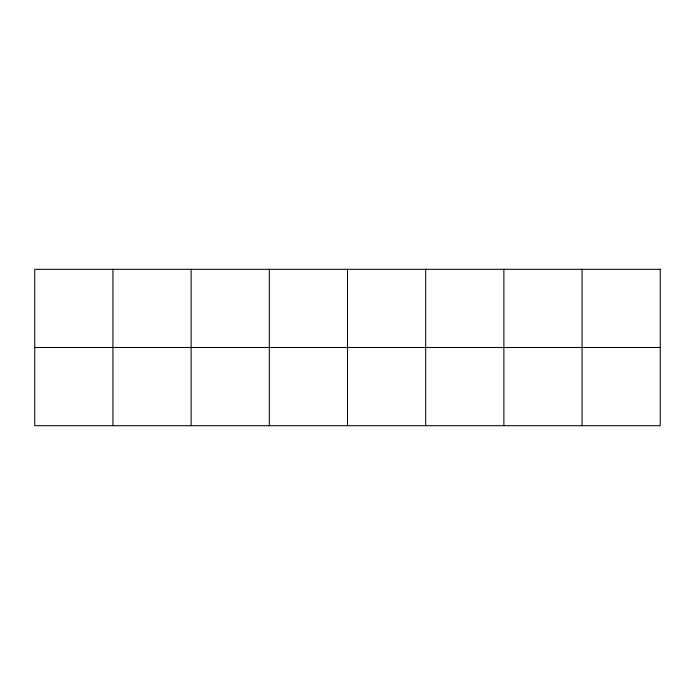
<?xml version="1.0" encoding="UTF-8"?>
<svg xmlns="http://www.w3.org/2000/svg" width="695" height="695" viewBox="0 0 695 695"><rect width="100%" height="100%" fill="white"/><g stroke="black" fill="none" stroke-linecap="round" stroke-linejoin="round"><path stroke-width="1.04" d="M34.75 347.5L660.25 347.5M582.062 269.312L582.062 425.688M503.875 269.312L503.875 425.688M425.688 269.312L425.688 425.688M347.5 269.312L347.5 425.688M269.312 269.312L269.312 425.688M191.125 269.312L191.125 425.688M112.938 269.312L112.938 425.688M660.25 269.312L34.75 269.312L34.75 425.688L660.25 425.688L660.25 269.312"/></g></svg>
